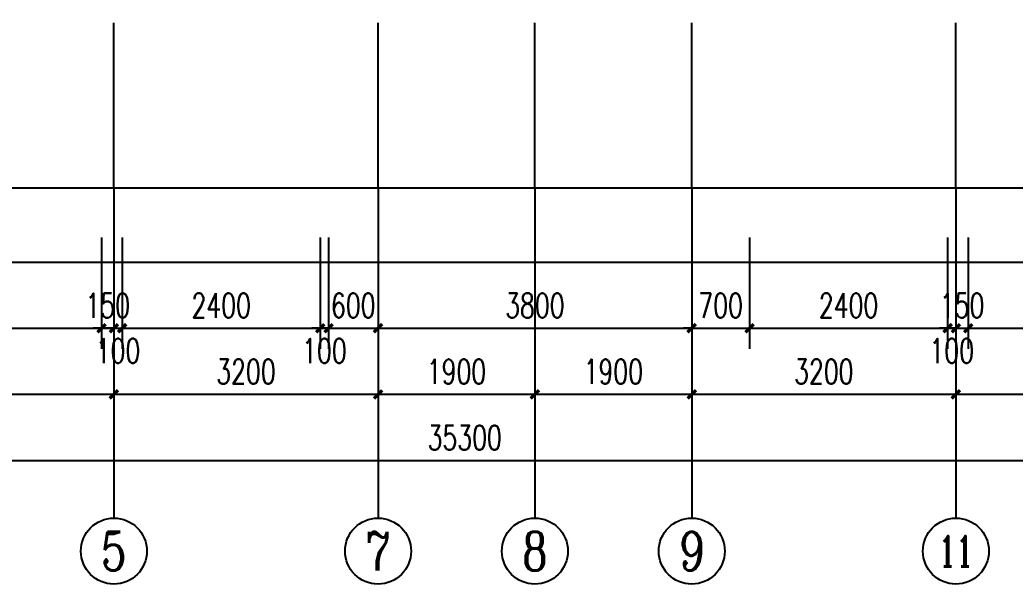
# Model space of a CAD drawing. Extents: x 41972 to 370663, y -1070170 to -109687.
# Drawn here: x 248859 to 260914, y -141687 to -134851 of the extents above; entities that cross this region are included whole.
import ezdxf
from ezdxf.enums import TextEntityAlignment as Align

# ---------------------------------------------------------------- set-up
doc = ezdxf.new("R2010")
doc.units = 0
doc.header["$LTSCALE"] = 1000
doc.header["$MEASUREMENT"] = 0
doc.linetypes.add('DOTE', pattern=[2.42, 2, -0.2, 0.02, -0.2])
doc.layers.get('Defpoints').update_dxf_attribs({"color": 250})
for name, color, linetype in [('A-AXIS_TEXT_轴号文字', 7, 'Continuous'), ('A-AXIS_轴号', 3, 'Continuous'), ('A-DOTE_轴线', 215, 'DOTE'), ('A-PUB_DIM_细部尺寸', 64, 'Continuous'), ('AXIS', 3, 'Continuous'), ('AXIS_TEXT', 7, 'Continuous')]:
    doc.layers.add(name, color=color, linetype=linetype)
doc.styles.add('_TCH_AXIS', font='COMPLEX', dxfattribs={"bigfont": 'GBCBIG'})
doc.styles.add('_TCH_DIM_T3', font='SIMPLEX', dxfattribs={"width": 0.705882, "bigfont": 'GBCBIG.shx'})
doc.styles.add('COMPLEX', font='COMPLEX')
doc.dimstyles.new('_TCH_ARCH&&100', dxfattribs={"dimtxt": 297.5, "dimasz": 100, "dimexe": 250, "dimexo": 300, "dimgap": 126.25, "dimtad": 1, "dimdec": 0, "dimzin": 0, "dimdsep": 46, "dimtxsty": '_TCH_DIM_T3', "dimblk": 'ARCHTICK', "dimcen": 0.09, "dimclrt": 7, "dimazin": 2, "dimtfac": 1, "dimtdec": 0, "dimtix": 1, "dimtmove": 2, "dimatfit": 3, "dimfxl": 100, "dimtolj": 1, "dimtzin": 0, "dimarcsym": 0})

# ---------------------------------------------------------------- blocks, each defined once
blk = doc.blocks.new('_AXISO')
blk.add_circle((0, 0), 0.5)
at = {"layer": 'AXIS_TEXT', "style": 'COMPLEX', "width": 1.041667}
blk.add_attdef('A', text='', height=0.56, dxfattribs=at).set_placement((-0.25, -0.28), (0.25, -0.28), align=Align.FIT)
blk = doc.blocks.new('_ArchTick')
at = {"color": 0, "linetype": 'ByBlock', "const_width": 0.4}
blk.add_lwpolyline([(-0.5, -0.5), (0.5, 0.5)], dxfattribs=at)
blk = doc.blocks.new('*D5139')
at = {"layer": 'AXIS', "color": 0, "lineweight": -2, "transparency": 16777216}
for p, q in [((9700, 4500), (9700, 1250)), ((45000, 4500), (45000, 1250)), ((9700, 1500), (45000, 1500))]:
    blk.add_line(p, q, dxfattribs=at)
at = {"layer": 'Defpoints', "color": 0, "transparency": 16777216}
for p in [(9700, 4800), (45000, 4800), (45000, 1500)]:
    blk.add_point(p, dxfattribs=at)
at = {"layer": 'AXIS', "color": 0, "lineweight": -2, "transparency": 16777216, "xscale": 100, "yscale": 100, "zscale": 100, "rotation": 180}
blk.add_blockref('_ArchTick', (9700, 1500), dxfattribs=at)
at = {"layer": 'AXIS', "color": 0, "lineweight": -2, "transparency": 16777216, "xscale": 100, "yscale": 100, "zscale": 100}
blk.add_blockref('_ArchTick', (45000, 1500), dxfattribs=at)
at = {"layer": 'AXIS', "color": 7, "transparency": 16777216, "insert": (27350, 1775), "char_height": 297.5, "attachment_point": 5, "style": '_TCH_DIM_T3'}
blk.add_mtext('\\A1;35300', dxfattribs=at)
blk = doc.blocks.new('*D5144')
at = {"layer": 'AXIS', "color": 0, "lineweight": -2, "transparency": 16777216}
for p, q in [((33300, 4500), (33300, 2050)), ((38300, 4500), (38300, 2050)), ((33300, 2300), (38300, 2300))]:
    blk.add_line(p, q, dxfattribs=at)
at = {"layer": 'Defpoints', "color": 0, "transparency": 16777216}
for p in [(33300, 4800), (38300, 4800), (38300, 2300)]:
    blk.add_point(p, dxfattribs=at)
at = {"layer": 'AXIS', "color": 0, "lineweight": -2, "transparency": 16777216, "xscale": 100, "yscale": 100, "zscale": 100, "rotation": 180}
blk.add_blockref('_ArchTick', (33300, 2300), dxfattribs=at)
at = {"layer": 'AXIS', "color": 0, "lineweight": -2, "transparency": 16777216, "xscale": 100, "yscale": 100, "zscale": 100}
blk.add_blockref('_ArchTick', (38300, 2300), dxfattribs=at)
at = {"layer": 'AXIS', "color": 7, "transparency": 16777216, "insert": (35800, 2575), "char_height": 297.5, "attachment_point": 5, "style": '_TCH_DIM_T3'}
blk.add_mtext('\\A1;5000', dxfattribs=at)
blk = doc.blocks.new('*D5145')
at = {"layer": 'AXIS', "color": 0, "lineweight": -2, "transparency": 16777216}
for p, q in [((30100, 4500), (30100, 2050)), ((33300, 4500), (33300, 2050)), ((30100, 2300), (33300, 2300))]:
    blk.add_line(p, q, dxfattribs=at)
at = {"layer": 'Defpoints', "color": 0, "transparency": 16777216}
for p in [(30100, 4800), (33300, 4800), (33300, 2300)]:
    blk.add_point(p, dxfattribs=at)
at = {"layer": 'AXIS', "color": 0, "lineweight": -2, "transparency": 16777216, "xscale": 100, "yscale": 100, "zscale": 100, "rotation": 180}
blk.add_blockref('_ArchTick', (30100, 2300), dxfattribs=at)
at = {"layer": 'AXIS', "color": 0, "lineweight": -2, "transparency": 16777216, "xscale": 100, "yscale": 100, "zscale": 100}
blk.add_blockref('_ArchTick', (33300, 2300), dxfattribs=at)
at = {"layer": 'AXIS', "color": 7, "transparency": 16777216, "insert": (31700, 2575), "char_height": 297.5, "attachment_point": 5, "style": '_TCH_DIM_T3'}
blk.add_mtext('\\A1;3200', dxfattribs=at)
blk = doc.blocks.new('*D5146')
at = {"layer": 'AXIS', "color": 0, "lineweight": -2, "transparency": 16777216}
for p, q in [((28200, 4500), (28200, 2050)), ((30100, 4500), (30100, 2050)), ((28200, 2300), (30100, 2300))]:
    blk.add_line(p, q, dxfattribs=at)
at = {"layer": 'Defpoints', "color": 0, "transparency": 16777216}
for p in [(28200, 4800), (30100, 4800), (30100, 2300)]:
    blk.add_point(p, dxfattribs=at)
at = {"layer": 'AXIS', "color": 0, "lineweight": -2, "transparency": 16777216, "xscale": 100, "yscale": 100, "zscale": 100, "rotation": 180}
blk.add_blockref('_ArchTick', (28200, 2300), dxfattribs=at)
at = {"layer": 'AXIS', "color": 0, "lineweight": -2, "transparency": 16777216, "xscale": 100, "yscale": 100, "zscale": 100}
blk.add_blockref('_ArchTick', (30100, 2300), dxfattribs=at)
at = {"layer": 'AXIS', "color": 7, "transparency": 16777216, "insert": (29150, 2575), "char_height": 297.5, "attachment_point": 5, "style": '_TCH_DIM_T3'}
blk.add_mtext('\\A1;1900', dxfattribs=at)
blk = doc.blocks.new('*D5147')
at = {"layer": 'AXIS', "color": 0, "lineweight": -2, "transparency": 16777216}
for p, q in [((26300, 4500), (26300, 2050)), ((28200, 4500), (28200, 2050)), ((26300, 2300), (28200, 2300))]:
    blk.add_line(p, q, dxfattribs=at)
at = {"layer": 'Defpoints', "color": 0, "transparency": 16777216}
for p in [(26300, 4800), (28200, 4800), (28200, 2300)]:
    blk.add_point(p, dxfattribs=at)
at = {"layer": 'AXIS', "color": 0, "lineweight": -2, "transparency": 16777216, "xscale": 100, "yscale": 100, "zscale": 100, "rotation": 180}
blk.add_blockref('_ArchTick', (26300, 2300), dxfattribs=at)
at = {"layer": 'AXIS', "color": 0, "lineweight": -2, "transparency": 16777216, "xscale": 100, "yscale": 100, "zscale": 100}
blk.add_blockref('_ArchTick', (28200, 2300), dxfattribs=at)
at = {"layer": 'AXIS', "color": 7, "transparency": 16777216, "insert": (27250, 2575), "char_height": 297.5, "attachment_point": 5, "style": '_TCH_DIM_T3'}
blk.add_mtext('\\A1;1900', dxfattribs=at)
blk = doc.blocks.new('*D5148')
at = {"layer": 'AXIS', "color": 0, "lineweight": -2, "transparency": 16777216}
for p, q in [((23100, 4500), (23100, 2050)), ((26300, 4500), (26300, 2050)), ((23100, 2300), (26300, 2300))]:
    blk.add_line(p, q, dxfattribs=at)
at = {"layer": 'Defpoints', "color": 0, "transparency": 16777216}
for p in [(23100, 4800), (26300, 4800), (26300, 2300)]:
    blk.add_point(p, dxfattribs=at)
at = {"layer": 'AXIS', "color": 0, "lineweight": -2, "transparency": 16777216, "xscale": 100, "yscale": 100, "zscale": 100, "rotation": 180}
blk.add_blockref('_ArchTick', (23100, 2300), dxfattribs=at)
at = {"layer": 'AXIS', "color": 0, "lineweight": -2, "transparency": 16777216, "xscale": 100, "yscale": 100, "zscale": 100}
blk.add_blockref('_ArchTick', (26300, 2300), dxfattribs=at)
at = {"layer": 'AXIS', "color": 7, "transparency": 16777216, "insert": (24700, 2575), "char_height": 297.5, "attachment_point": 5, "style": '_TCH_DIM_T3'}
blk.add_mtext('\\A1;3200', dxfattribs=at)
blk = doc.blocks.new('*D5149')
at = {"layer": 'AXIS', "color": 0, "lineweight": -2, "transparency": 16777216}
for p, q in [((18000, 4500), (18000, 2050)), ((23100, 4500), (23100, 2050)), ((18000, 2300), (23100, 2300))]:
    blk.add_line(p, q, dxfattribs=at)
at = {"layer": 'Defpoints', "color": 0, "transparency": 16777216}
for p in [(18000, 4800), (23100, 4800), (23100, 2300)]:
    blk.add_point(p, dxfattribs=at)
at = {"layer": 'AXIS', "color": 0, "lineweight": -2, "transparency": 16777216, "xscale": 100, "yscale": 100, "zscale": 100, "rotation": 180}
blk.add_blockref('_ArchTick', (18000, 2300), dxfattribs=at)
at = {"layer": 'AXIS', "color": 0, "lineweight": -2, "transparency": 16777216, "xscale": 100, "yscale": 100, "zscale": 100}
blk.add_blockref('_ArchTick', (23100, 2300), dxfattribs=at)
at = {"layer": 'AXIS', "color": 7, "transparency": 16777216, "insert": (20550, 2575), "char_height": 297.5, "attachment_point": 5, "style": '_TCH_DIM_T3'}
blk.add_mtext('\\A1;5100', dxfattribs=at)
blk = doc.blocks.new('*D5593')
at = {"layer": 'A-PUB_DIM_细部尺寸', "color": 0, "lineweight": -2, "transparency": 16777216}
for p, q in [((260347, -174149), (260347, -175499)), ((267597, -174149), (267597, -175499)), ((260347, -175249), (267597, -175249))]:
    blk.add_line(p, q, dxfattribs=at)
at = {"layer": 'Defpoints', "color": 0, "transparency": 16777216}
for p in [(260347, -173849), (267597, -173849), (267597, -175249)]:
    blk.add_point(p, dxfattribs=at)
at = {"layer": 'A-PUB_DIM_细部尺寸', "color": 0, "lineweight": -2, "transparency": 16777216, "xscale": 100, "yscale": 100, "zscale": 100, "rotation": 180}
blk.add_blockref('_ArchTick', (260347, -175249), dxfattribs=at)
at = {"layer": 'A-PUB_DIM_细部尺寸', "color": 0, "lineweight": -2, "transparency": 16777216, "xscale": 100, "yscale": 100, "zscale": 100}
blk.add_blockref('_ArchTick', (267597, -175249), dxfattribs=at)
at = {"layer": 'A-PUB_DIM_细部尺寸', "color": 7, "transparency": 16777216, "insert": (263972, -174974), "char_height": 297.5, "attachment_point": 5, "style": '_TCH_DIM_T3'}
blk.add_mtext('\\A1;7250', dxfattribs=at)
blk = doc.blocks.new('*D5594')
at = {"layer": 'A-PUB_DIM_细部尺寸', "color": 0, "lineweight": -2, "transparency": 16777216}
for p, q in [((260197, -174149), (260197, -175499)), ((260347, -174149), (260347, -175499)), ((260197, -175249), (260097, -175249)), ((260197, -175249), (260347, -175249)), ((260347, -175249), (260447, -175249))]:
    blk.add_line(p, q, dxfattribs=at)
at = {"layer": 'Defpoints', "color": 0, "transparency": 16777216}
for p in [(260197, -173849), (260347, -173849), (260347, -175249)]:
    blk.add_point(p, dxfattribs=at)
at = {"layer": 'A-PUB_DIM_细部尺寸', "color": 0, "lineweight": -2, "transparency": 16777216, "xscale": 100, "yscale": 100, "zscale": 100}
blk.add_blockref('_ArchTick', (260197, -175249), dxfattribs=at)
at = {"layer": 'A-PUB_DIM_细部尺寸', "color": 0, "lineweight": -2, "transparency": 16777216, "xscale": 100, "yscale": 100, "zscale": 100, "rotation": 180}
blk.add_blockref('_ArchTick', (260347, -175249), dxfattribs=at)
at = {"layer": 'A-PUB_DIM_细部尺寸', "color": 7, "transparency": 16777216, "insert": (260272, -174974), "char_height": 297.5, "attachment_point": 5, "style": '_TCH_DIM_T3'}
blk.add_mtext('\\A1;150', dxfattribs=at)
blk = doc.blocks.new('*D5595')
at = {"layer": 'A-PUB_DIM_细部尺寸', "color": 0, "lineweight": -2, "transparency": 16777216}
for p, q in [((260097, -174149), (260097, -175499)), ((260197, -174149), (260197, -175499)), ((260097, -175249), (259997, -175249)), ((260097, -175249), (260197, -175249)), ((260197, -175249), (260297, -175249))]:
    blk.add_line(p, q, dxfattribs=at)
at = {"layer": 'Defpoints', "color": 0, "transparency": 16777216}
for p in [(260097, -173849), (260197, -173849), (260197, -175249)]:
    blk.add_point(p, dxfattribs=at)
at = {"layer": 'A-PUB_DIM_细部尺寸', "color": 0, "lineweight": -2, "transparency": 16777216, "xscale": 100, "yscale": 100, "zscale": 100}
blk.add_blockref('_ArchTick', (260097, -175249), dxfattribs=at)
at = {"layer": 'A-PUB_DIM_细部尺寸', "color": 0, "lineweight": -2, "transparency": 16777216, "xscale": 100, "yscale": 100, "zscale": 100, "rotation": 180}
blk.add_blockref('_ArchTick', (260197, -175249), dxfattribs=at)
at = {"layer": 'A-PUB_DIM_细部尺寸', "color": 7, "transparency": 16777216, "insert": (260147, -175524), "char_height": 297.5, "attachment_point": 5, "style": '_TCH_DIM_T3'}
blk.add_mtext('\\A1;100', dxfattribs=at)
blk = doc.blocks.new('*D5596')
at = {"layer": 'A-PUB_DIM_细部尺寸', "color": 0, "lineweight": -2, "transparency": 16777216}
for p, q in [((257697, -174149), (257697, -175499)), ((260097, -174149), (260097, -175499)), ((257697, -175249), (260097, -175249))]:
    blk.add_line(p, q, dxfattribs=at)
at = {"layer": 'Defpoints', "color": 0, "transparency": 16777216}
for p in [(257697, -173849), (260097, -173849), (260097, -175249)]:
    blk.add_point(p, dxfattribs=at)
at = {"layer": 'A-PUB_DIM_细部尺寸', "color": 0, "lineweight": -2, "transparency": 16777216, "xscale": 100, "yscale": 100, "zscale": 100, "rotation": 180}
blk.add_blockref('_ArchTick', (257697, -175249), dxfattribs=at)
at = {"layer": 'A-PUB_DIM_细部尺寸', "color": 0, "lineweight": -2, "transparency": 16777216, "xscale": 100, "yscale": 100, "zscale": 100}
blk.add_blockref('_ArchTick', (260097, -175249), dxfattribs=at)
at = {"layer": 'A-PUB_DIM_细部尺寸', "color": 7, "transparency": 16777216, "insert": (258897, -174974), "char_height": 297.5, "attachment_point": 5, "style": '_TCH_DIM_T3'}
blk.add_mtext('\\A1;2400', dxfattribs=at)
blk = doc.blocks.new('*D5597')
at = {"layer": 'A-PUB_DIM_细部尺寸', "color": 0, "lineweight": -2, "transparency": 16777216}
for p, q in [((256997, -174149), (256997, -175499)), ((257697, -174149), (257697, -175499)), ((256997, -175249), (256897, -175249)), ((256997, -175249), (257697, -175249)), ((257697, -175249), (257797, -175249))]:
    blk.add_line(p, q, dxfattribs=at)
at = {"layer": 'Defpoints', "color": 0, "transparency": 16777216}
for p in [(256997, -173849), (257697, -173849), (257697, -175249)]:
    blk.add_point(p, dxfattribs=at)
at = {"layer": 'A-PUB_DIM_细部尺寸', "color": 0, "lineweight": -2, "transparency": 16777216, "xscale": 100, "yscale": 100, "zscale": 100}
blk.add_blockref('_ArchTick', (256997, -175249), dxfattribs=at)
at = {"layer": 'A-PUB_DIM_细部尺寸', "color": 0, "lineweight": -2, "transparency": 16777216, "xscale": 100, "yscale": 100, "zscale": 100, "rotation": 180}
blk.add_blockref('_ArchTick', (257697, -175249), dxfattribs=at)
at = {"layer": 'A-PUB_DIM_细部尺寸', "color": 7, "transparency": 16777216, "insert": (257347, -174974), "char_height": 297.5, "attachment_point": 5, "style": '_TCH_DIM_T3'}
blk.add_mtext('\\A1;700', dxfattribs=at)
blk = doc.blocks.new('*D5598')
at = {"layer": 'A-PUB_DIM_细部尺寸', "color": 0, "lineweight": -2, "transparency": 16777216}
for p, q in [((253197, -174149), (253197, -175499)), ((256997, -174149), (256997, -175499)), ((253197, -175249), (256997, -175249))]:
    blk.add_line(p, q, dxfattribs=at)
at = {"layer": 'Defpoints', "color": 0, "transparency": 16777216}
for p in [(253197, -173849), (256997, -173849), (256997, -175249)]:
    blk.add_point(p, dxfattribs=at)
at = {"layer": 'A-PUB_DIM_细部尺寸', "color": 0, "lineweight": -2, "transparency": 16777216, "xscale": 100, "yscale": 100, "zscale": 100, "rotation": 180}
blk.add_blockref('_ArchTick', (253197, -175249), dxfattribs=at)
at = {"layer": 'A-PUB_DIM_细部尺寸', "color": 0, "lineweight": -2, "transparency": 16777216, "xscale": 100, "yscale": 100, "zscale": 100}
blk.add_blockref('_ArchTick', (256997, -175249), dxfattribs=at)
at = {"layer": 'A-PUB_DIM_细部尺寸', "color": 7, "transparency": 16777216, "insert": (255097, -174974), "char_height": 297.5, "attachment_point": 5, "style": '_TCH_DIM_T3'}
blk.add_mtext('\\A1;3800', dxfattribs=at)
blk = doc.blocks.new('*D5599')
at = {"layer": 'A-PUB_DIM_细部尺寸', "color": 0, "lineweight": -2, "transparency": 16777216}
for p, q in [((252597, -174149), (252597, -175499)), ((253197, -174149), (253197, -175499)), ((252597, -175249), (252497, -175249)), ((252597, -175249), (253197, -175249)), ((253197, -175249), (253297, -175249))]:
    blk.add_line(p, q, dxfattribs=at)
at = {"layer": 'Defpoints', "color": 0, "transparency": 16777216}
for p in [(252597, -173849), (253197, -173849), (253197, -175249)]:
    blk.add_point(p, dxfattribs=at)
at = {"layer": 'A-PUB_DIM_细部尺寸', "color": 0, "lineweight": -2, "transparency": 16777216, "xscale": 100, "yscale": 100, "zscale": 100}
blk.add_blockref('_ArchTick', (252597, -175249), dxfattribs=at)
at = {"layer": 'A-PUB_DIM_细部尺寸', "color": 0, "lineweight": -2, "transparency": 16777216, "xscale": 100, "yscale": 100, "zscale": 100, "rotation": 180}
blk.add_blockref('_ArchTick', (253197, -175249), dxfattribs=at)
at = {"layer": 'A-PUB_DIM_细部尺寸', "color": 7, "transparency": 16777216, "insert": (252897, -174974), "char_height": 297.5, "attachment_point": 5, "style": '_TCH_DIM_T3'}
blk.add_mtext('\\A1;600', dxfattribs=at)
blk = doc.blocks.new('*D5600')
at = {"layer": 'A-PUB_DIM_细部尺寸', "color": 0, "lineweight": -2, "transparency": 16777216}
for p, q in [((252497, -174149), (252497, -175499)), ((252597, -174149), (252597, -175499)), ((252497, -175249), (252397, -175249)), ((252497, -175249), (252597, -175249)), ((252597, -175249), (252697, -175249))]:
    blk.add_line(p, q, dxfattribs=at)
at = {"layer": 'Defpoints', "color": 0, "transparency": 16777216}
for p in [(252497, -173849), (252597, -173849), (252597, -175249)]:
    blk.add_point(p, dxfattribs=at)
at = {"layer": 'A-PUB_DIM_细部尺寸', "color": 0, "lineweight": -2, "transparency": 16777216, "xscale": 100, "yscale": 100, "zscale": 100}
blk.add_blockref('_ArchTick', (252497, -175249), dxfattribs=at)
at = {"layer": 'A-PUB_DIM_细部尺寸', "color": 0, "lineweight": -2, "transparency": 16777216, "xscale": 100, "yscale": 100, "zscale": 100, "rotation": 180}
blk.add_blockref('_ArchTick', (252597, -175249), dxfattribs=at)
at = {"layer": 'A-PUB_DIM_细部尺寸', "color": 7, "transparency": 16777216, "insert": (252547, -175524), "char_height": 297.5, "attachment_point": 5, "style": '_TCH_DIM_T3'}
blk.add_mtext('\\A1;100', dxfattribs=at)
blk = doc.blocks.new('*D5601')
at = {"layer": 'A-PUB_DIM_细部尺寸', "color": 0, "lineweight": -2, "transparency": 16777216}
for p, q in [((250097, -174149), (250097, -175499)), ((252497, -174149), (252497, -175499)), ((250097, -175249), (252497, -175249))]:
    blk.add_line(p, q, dxfattribs=at)
at = {"layer": 'Defpoints', "color": 0, "transparency": 16777216}
for p in [(250097, -173849), (252497, -173849), (252497, -175249)]:
    blk.add_point(p, dxfattribs=at)
at = {"layer": 'A-PUB_DIM_细部尺寸', "color": 0, "lineweight": -2, "transparency": 16777216, "xscale": 100, "yscale": 100, "zscale": 100, "rotation": 180}
blk.add_blockref('_ArchTick', (250097, -175249), dxfattribs=at)
at = {"layer": 'A-PUB_DIM_细部尺寸', "color": 0, "lineweight": -2, "transparency": 16777216, "xscale": 100, "yscale": 100, "zscale": 100}
blk.add_blockref('_ArchTick', (252497, -175249), dxfattribs=at)
at = {"layer": 'A-PUB_DIM_细部尺寸', "color": 7, "transparency": 16777216, "insert": (251297, -174974), "char_height": 297.5, "attachment_point": 5, "style": '_TCH_DIM_T3'}
blk.add_mtext('\\A1;2400', dxfattribs=at)
blk = doc.blocks.new('*D5602')
at = {"layer": 'A-PUB_DIM_细部尺寸', "color": 0, "lineweight": -2, "transparency": 16777216}
for p, q in [((249997, -174149), (249997, -175499)), ((250097, -174149), (250097, -175499)), ((249997, -175249), (249897, -175249)), ((249997, -175249), (250097, -175249)), ((250097, -175249), (250197, -175249))]:
    blk.add_line(p, q, dxfattribs=at)
at = {"layer": 'Defpoints', "color": 0, "transparency": 16777216}
for p in [(249997, -173849), (250097, -173849), (250097, -175249)]:
    blk.add_point(p, dxfattribs=at)
at = {"layer": 'A-PUB_DIM_细部尺寸', "color": 0, "lineweight": -2, "transparency": 16777216, "xscale": 100, "yscale": 100, "zscale": 100}
blk.add_blockref('_ArchTick', (249997, -175249), dxfattribs=at)
at = {"layer": 'A-PUB_DIM_细部尺寸', "color": 0, "lineweight": -2, "transparency": 16777216, "xscale": 100, "yscale": 100, "zscale": 100, "rotation": 180}
blk.add_blockref('_ArchTick', (250097, -175249), dxfattribs=at)
at = {"layer": 'A-PUB_DIM_细部尺寸', "color": 7, "transparency": 16777216, "insert": (250047, -175524), "char_height": 297.5, "attachment_point": 5, "style": '_TCH_DIM_T3'}
blk.add_mtext('\\A1;100', dxfattribs=at)
blk = doc.blocks.new('*D5603')
at = {"layer": 'A-PUB_DIM_细部尺寸', "color": 0, "lineweight": -2, "transparency": 16777216}
for p, q in [((249847, -174149), (249847, -175499)), ((249997, -174149), (249997, -175499)), ((249847, -175249), (249747, -175249)), ((249847, -175249), (249997, -175249)), ((249997, -175249), (250097, -175249))]:
    blk.add_line(p, q, dxfattribs=at)
at = {"layer": 'Defpoints', "color": 0, "transparency": 16777216}
for p in [(249847, -173849), (249997, -173849), (249997, -175249)]:
    blk.add_point(p, dxfattribs=at)
at = {"layer": 'A-PUB_DIM_细部尺寸', "color": 0, "lineweight": -2, "transparency": 16777216, "xscale": 100, "yscale": 100, "zscale": 100}
blk.add_blockref('_ArchTick', (249847, -175249), dxfattribs=at)
at = {"layer": 'A-PUB_DIM_细部尺寸', "color": 0, "lineweight": -2, "transparency": 16777216, "xscale": 100, "yscale": 100, "zscale": 100, "rotation": 180}
blk.add_blockref('_ArchTick', (249997, -175249), dxfattribs=at)
at = {"layer": 'A-PUB_DIM_细部尺寸', "color": 7, "transparency": 16777216, "insert": (249922, -174974), "char_height": 297.5, "attachment_point": 5, "style": '_TCH_DIM_T3'}
blk.add_mtext('\\A1;150', dxfattribs=at)
blk = doc.blocks.new('*D5604')
at = {"layer": 'A-PUB_DIM_细部尺寸', "color": 0, "lineweight": -2, "transparency": 16777216}
for p, q in [((242497, -174149), (242497, -175499)), ((249847, -174149), (249847, -175499)), ((242497, -175249), (249847, -175249))]:
    blk.add_line(p, q, dxfattribs=at)
at = {"layer": 'Defpoints', "color": 0, "transparency": 16777216}
for p in [(242497, -173849), (249847, -173849), (249847, -175249)]:
    blk.add_point(p, dxfattribs=at)
at = {"layer": 'A-PUB_DIM_细部尺寸', "color": 0, "lineweight": -2, "transparency": 16777216, "xscale": 100, "yscale": 100, "zscale": 100, "rotation": 180}
blk.add_blockref('_ArchTick', (242497, -175249), dxfattribs=at)
at = {"layer": 'A-PUB_DIM_细部尺寸', "color": 0, "lineweight": -2, "transparency": 16777216, "xscale": 100, "yscale": 100, "zscale": 100}
blk.add_blockref('_ArchTick', (249847, -175249), dxfattribs=at)
at = {"layer": 'A-PUB_DIM_细部尺寸', "color": 7, "transparency": 16777216, "insert": (246172, -174974), "char_height": 297.5, "attachment_point": 5, "style": '_TCH_DIM_T3'}
blk.add_mtext('\\A1;7350', dxfattribs=at)
blk = doc.blocks.new('A$C5F987C3E')
at = {"layer": 'A-AXIS_轴号'}
for p, q in [((23100, 4800), (23100, 800)), ((26300, 4800), (26300, 800)), ((28200, 4800), (28200, 800)), ((30100, 4800), (30100, 800)), ((33300, 4800), (33300, 800))]:
    blk.add_line(p, q, dxfattribs=at)
at = {"layer": 'A-DOTE_轴线'}
for p, q in [((33300, 4800), (33300, 27200)), ((28200, 4800), (28200, 19500)), ((26300, 4800), (26300, 15450)), ((30100, 4800), (30100, 15450)), ((23100, 4800), (23100, 13100))]:
    blk.add_line(p, q, dxfattribs=at)
at = {"layer": 'A-AXIS_轴号'}
ref = blk.add_blockref('_AXISO', (23100, 400), dxfattribs=dict(at, xscale=800, yscale=800, zscale=800))
ref.add_attrib('A', '5', dxfattribs={"layer": 'A-AXIS_TEXT_轴号文字', "height": 465.9, "style": '_TCH_AXIS'}).set_placement((22944.7, 167), (23255.3, 167), align=Align.FIT)
ref = blk.add_blockref('_AXISO', (26300, 400), dxfattribs=dict(at, xscale=800, yscale=800, zscale=800))
ref.add_attrib('A', '7', dxfattribs={"layer": 'A-AXIS_TEXT_轴号文字', "height": 465.9, "style": '_TCH_AXIS'}).set_placement((26144.7, 167), (26455.3, 167), align=Align.FIT)
ref = blk.add_blockref('_AXISO', (28200, 400), dxfattribs=dict(at, xscale=800, yscale=800, zscale=800))
ref.add_attrib('A', '8', dxfattribs={"layer": 'A-AXIS_TEXT_轴号文字', "height": 465.9, "style": '_TCH_AXIS'}).set_placement((28044.7, 167), (28355.3, 167), align=Align.FIT)
ref = blk.add_blockref('_AXISO', (30100, 400), dxfattribs=dict(at, xscale=800, yscale=800, zscale=800))
ref.add_attrib('A', '9', dxfattribs={"layer": 'A-AXIS_TEXT_轴号文字', "height": 465.9, "style": '_TCH_AXIS'}).set_placement((29944.7, 167), (30255.3, 167), align=Align.FIT)
ref = blk.add_blockref('_AXISO', (33300, 400), dxfattribs=dict(at, xscale=800, yscale=800, zscale=800))
ref.add_attrib('A', '11', dxfattribs={"layer": 'A-AXIS_TEXT_轴号文字', "height": 368.76, "style": '_TCH_AXIS'}).set_placement((33089.3, 215.6), (33510.7, 215.6), align=Align.FIT)
at = {"layer": 'AXIS'}
for p1, p2, distance, picture, middle in [((9700, 4800), (45000, 4800), -3300, '*D5139', (27350, 1775)), ((18000, 4800), (23100, 4800), -2500, '*D5149', (20550, 2575)), ((23100, 4800), (26300, 4800), -2500, '*D5148', (24700, 2575)), ((26300, 4800), (28200, 4800), -2500, '*D5147', (27250, 2575)), ((28200, 4800), (30100, 4800), -2500, '*D5146', (29150, 2575)), ((30100, 4800), (33300, 4800), -2500, '*D5145', (31700, 2575)), ((33300, 4800), (38300, 4800), -2500, '*D5144', (35800, 2575))]:
    dim = blk.add_aligned_dim(p1=p1, p2=p2, distance=distance, dimstyle='_TCH_ARCH&&100', dxfattribs=at)
    dim.commit()
    dim.dimension.update_dxf_attribs({"geometry": picture, "text_midpoint": middle})
blk = doc.blocks.new('sdcc')
at = {"layer": 'A-PUB_DIM_细部尺寸'}
for p1, p2, picture, middle in [((242497, -173849.3), (249847, -173849.3), '*D5604', (246172, -174974.3)), ((249847, -173849.3), (249997, -173849.3), '*D5603', (249922, -174974.3)), ((250097.1, -173849.3), (252497.1, -173849.3), '*D5601', (251297.1, -174974.3)), ((252597, -173849.3), (253197, -173849.3), '*D5599', (252897, -174974.3)), ((253197, -173849.3), (256997, -173849.3), '*D5598', (255097, -174974.3)), ((256997, -173849.3), (257697, -173849.3), '*D5597', (257347, -174974.3)), ((257697, -173849.3), (260097, -173849.3), '*D5596', (258897, -174974.3)), ((260197, -173849.3), (260347, -173849.3), '*D5594', (260272, -174974.3)), ((260347, -173849.3), (267597, -173849.3), '*D5593', (263972, -174974.3))]:
    dim = blk.add_aligned_dim(p1=p1, p2=p2, distance=-1400, dimstyle='_TCH_ARCH&&100', dxfattribs=at)
    dim.commit()
    dim.dimension.update_dxf_attribs({"geometry": picture, "text_midpoint": middle})
for base, p1, p2, picture, middle in [((250097.1, -175249.3), (249997, -173849.3), (250097.1, -173849.3), '*D5602', (250047.1, -175524.3)), ((252597, -175249.3), (252497.1, -173849.3), (252597, -173849.3), '*D5600', (252547.1, -175524.3)), ((260197, -175249.3), (260097, -173849.3), (260197, -173849.3), '*D5595', (260147, -175524.3))]:
    dim = blk.add_linear_dim(base=base, p1=p1, p2=p2, angle=0, dimstyle='_TCH_ARCH&&100', dxfattribs=at)
    dim.commit()
    dim.dimension.update_dxf_attribs({"geometry": picture, "text_midpoint": middle, "dimtype": 161})

msp = doc.modelspace()

# ---------------------------------------------------------------- linework, layer by layer
at = {"layer": 'Defpoints', "color": 251}
for points in [[(280297, -111187), (228397, -111187), (228397, -140187), (280297, -140187)], [(279497, -111987), (229197, -111987), (229197, -139387), (279497, -139387)], [(278697, -112787), (229997, -112787), (229997, -138587), (278697, -138587)], [(277897, -113587), (230797, -113587), (230797, -137787), (277897, -137787)], [(276997, -114487), (231697, -114487), (231697, -136887), (276997, -136887)]]:
    msp.add_lwpolyline(points, close=True, dxfattribs=at)

# ---------------------------------------------------------------- block references
for name, p in [('A$C5F987C3E', (226897, -141687)), ('sdcc', (0, 36663))]:
    msp.add_blockref(name, p)

doc.saveas('drawing.dxf')
